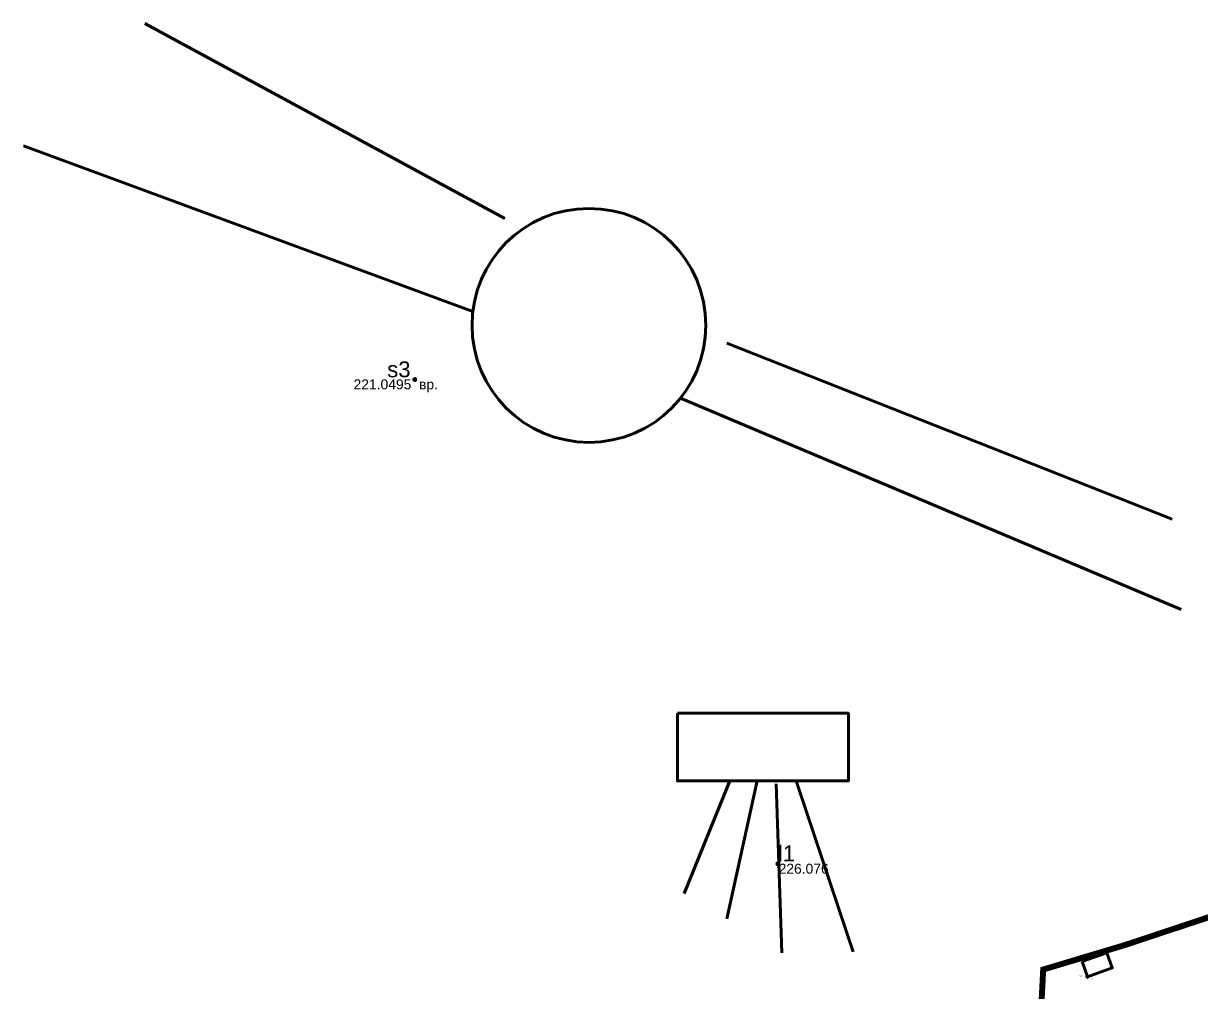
# Model space of a CAD drawing. Header units: metres. Extents: x -21579 to -20728, y 37830 to 38519.
# Drawn here: x -21578.9 to -21282.1, y 38275.3 to 38519.4 of the extents above; entities that cross this region are included whole.
import ezdxf

# ---------------------------------------------------------------- set-up
doc = ezdxf.new("R2010")
doc.units = ezdxf.units.M
doc.header["$PDMODE"] = 34
doc.header["$PDSIZE"] = 0.5
doc.linetypes.add('HIDDEN', pattern=[0.375, 0.25, -0.125])
for name, color, linetype in [('_ГП_граница Эт.1', 212, 'Continuous'), ('XY_Пикет_cw_GPT', 7, 'Continuous'), ('ВЫСОТЫ_color_wheel', 150, 'Continuous'), ('Номер', 7, 'Continuous'), ('Номер_cw_GPT', 7, 'Continuous'), ('Отметка_cw_GPT', 7, 'Continuous'), ('Пикет_cw_GPT', 7, 'Continuous')]:
    doc.layers.add(name, color=color, linetype=linetype)
doc.styles.get("Standard").update_dxf_attribs({"font": 'arial.ttf'})

msp = doc.modelspace()

# ---------------------------------------------------------------- linework, layer by layer
at = {"color": 4, "lineweight": 60}
for points in [[(-21457.63, 38470.24), (-21548.36, 38519.37)], [(-21465.71, 38446.86), (-21578.95, 38488.54)], [(-21401.68, 38438.88), (-21289.51, 38394.46)], [(-21413.35, 38425.03), (-21287.16, 38371.72)], [(-21400.98, 38328.55), (-21412.49, 38300.15)], [(-21394.05, 38328.55), (-21401.68, 38293.79)], [(-21389.29, 38327.84), (-21387.87, 38285.25)], [(-21384.24, 38328.55), (-21369.88, 38285.49)]]:
    msp.add_lwpolyline(points, dxfattribs=at)
msp.add_lwpolyline([(-21414.15, 38345.58), (-21371.06, 38345.58), (-21371.06, 38328.55), (-21414.15, 38328.55)], close=True, dxfattribs=at)
at = {"color": 4, "lineweight": 60, "elevation": 223.62}
msp.add_lwpolyline([(-21312.17, 38283.02), (-21305.95, 38285.26), (-21304.56, 38281.42), (-21310.78, 38279.18)], close=True, dxfattribs=at)
at = {"color": 4, "lineweight": 60}
msp.add_circle((-21436.45, 38443.33), 29.47, dxfattribs=at)
at = {"color": 70, "lineweight": 60}
msp.add_point((-21480.37, 38429.66, 221.05), dxfattribs=at)
at = {"layer": '_ГП_граница Эт.1', "color": 5, "linetype": 'HIDDEN', "ltscale": 20, "const_width": 1.5, "flags": 128}
msp.add_lwpolyline([(-21228.62, 38311.35), (-21301.4, 38287.19), (-21301.4, 38287.19), (-21321.97, 38281.03), (-21332.51, 38077.33), (-21191.76, 37980.1), (-21129.93, 37937.21), (-21054.56, 37885), (-20994.29, 37963.94), (-21148.02, 38078.54), (-21139.93, 38089.41), (-21142.26, 38090.1), (-21192.12, 38140.42), (-21194.49, 38183.83), (-21195.01, 38221.56), (-21196.86, 38221.56), (-21197.41, 38221.56), (-21198.47, 38242.25), (-21199.06, 38255.9), (-21197.38, 38256.31), (-21198.63, 38269.96), (-21199.82, 38297.63), (-21200.85, 38297.58), (-21201.42, 38309.94), (-21200.08, 38309.98), (-21200.41, 38321.53), (-21223.33, 38313.26)], dxfattribs=at)
at = {"layer": 'XY_Пикет_cw_GPT', "color": 240, "lineweight": 60}
msp.add_point((-21388.84, 38307.66, 226.08), dxfattribs=at)
at = {"layer": 'Пикет_cw_GPT', "color": 190}
msp.add_point((-21310.82, 38279.15, 220.54), dxfattribs=at)
at = {"layer": 'Пикет_cw_GPT', "color": 20}
msp.add_point((-21310.81, 38279.16, 220.55), dxfattribs=at)

# ---------------------------------------------------------------- texts
at = {"layer": 'ВЫСОТЫ_color_wheel'}
for s, p in [('221.0495  вр.', (-21495.78, 38427.22)), ('226.076', (-21388.65, 38305.19))]:
    msp.add_text(s, height=2.5, dxfattribs=at).set_placement(p)
at = {"layer": 'Номер', "color": 120}
for s, p in [('s3', (-21487.31, 38430.25)), ('l1', (-21388.86, 38308.29, 227.44))]:
    msp.add_text(s, height=4, dxfattribs=at).set_placement(p)
at = {"layer": 'Номер_cw_GPT', "color": 190}
msp.add_text('NV31.1', height=0.2, dxfattribs=at).set_placement((-21312.85, 38279.48, 220.54))
at = {"layer": 'Номер_cw_GPT', "color": 20}
msp.add_text('NV32.1', height=0.2, dxfattribs=at).set_placement((-21310.44, 38278.87, 220.55))
at = {"layer": 'Отметка_cw_GPT', "color": 191}
for s, p in [('220.544', (-21312.84, 38279.23, 220.54)), ('220.547', (-21310.43, 38278.62, 220.55))]:
    msp.add_text(s, height=0.2, dxfattribs=at).set_placement(p)

doc.saveas('drawing.dxf')
